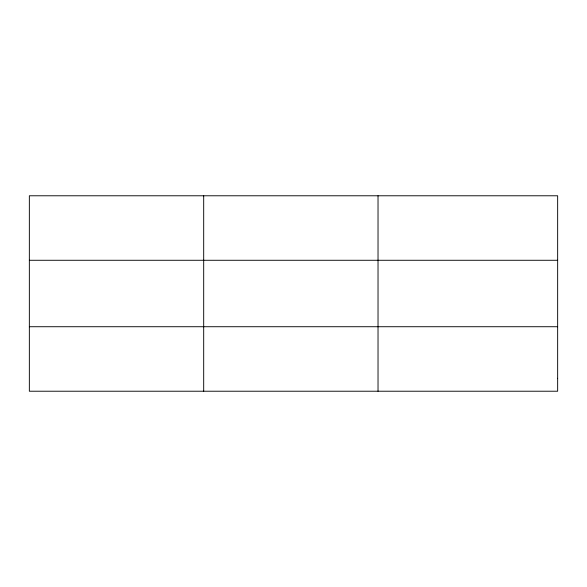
<?xml version="1.0" encoding="UTF-8"?>
<svg xmlns="http://www.w3.org/2000/svg" width="587" height="587" viewBox="0 0 587 587"><rect width="100%" height="100%" fill="white"/><g stroke="black" fill="none" stroke-linecap="round" stroke-linejoin="round"><path stroke-width="0.88" d="M203.689 391.221L203.689 195.779M378.028 391.221L378.028 195.779M29.35 260.276L557.65 260.276M29.35 326.724L557.65 326.724M557.65 378.322L557.65 391.221L29.35 391.221L29.35 195.779L557.65 195.779L557.65 378.322"/></g></svg>
